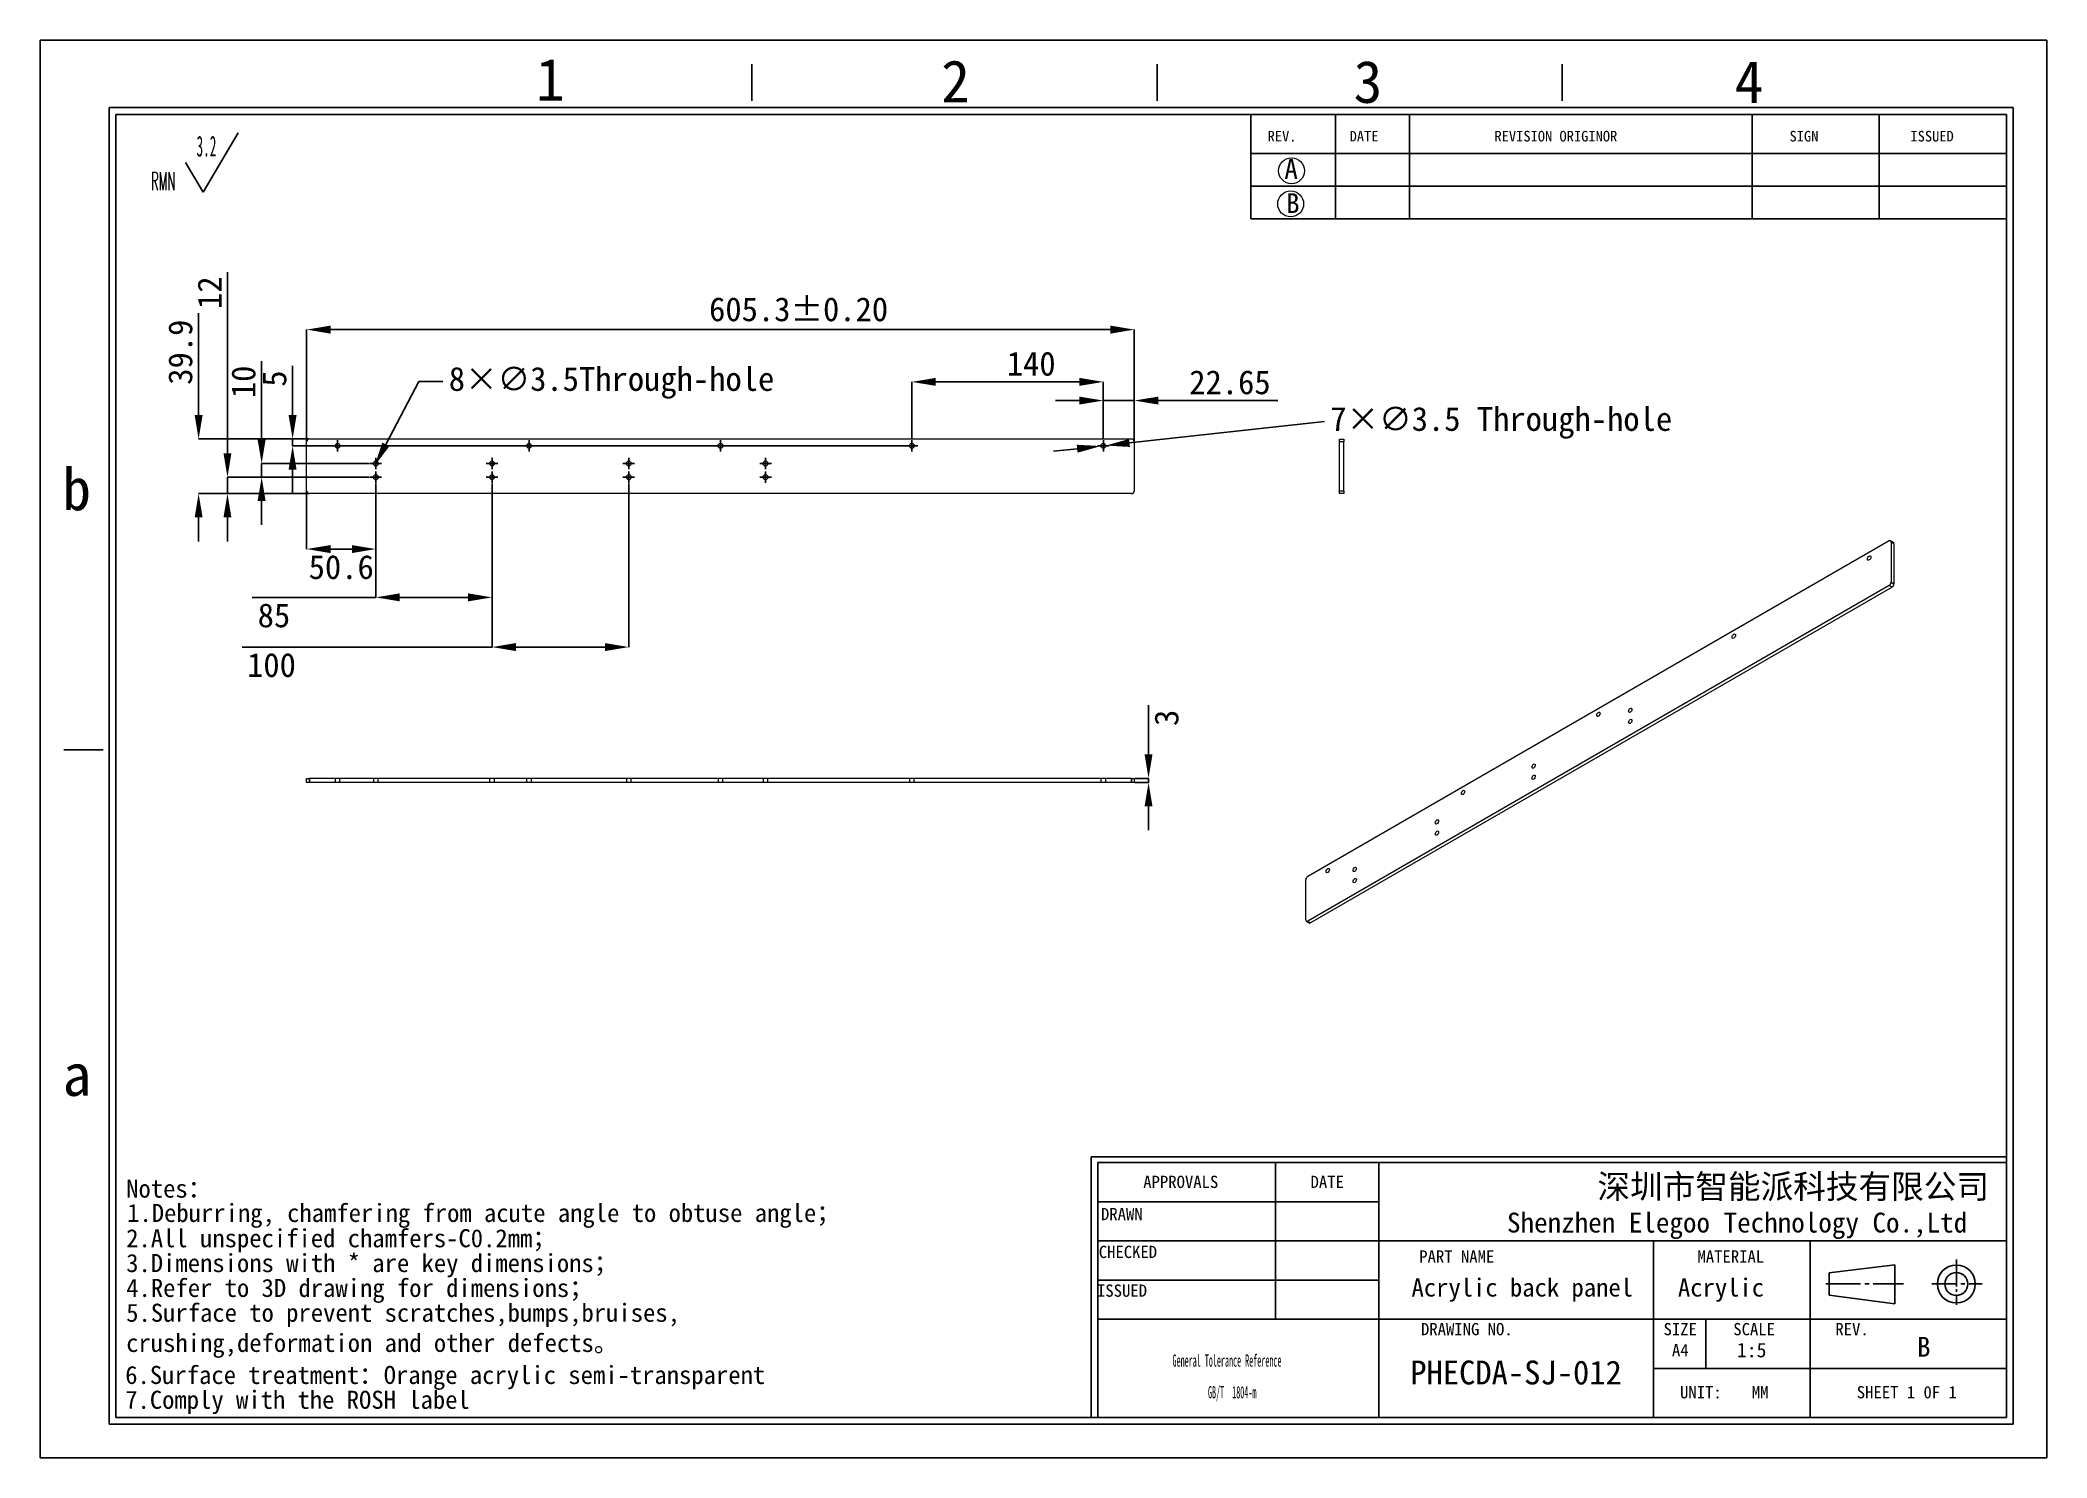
# Model space of a CAD drawing. Header units: millimetres. Extents: x 2 to 295, y 1 to 209.
import ezdxf

# ---------------------------------------------------------------- set-up
doc = ezdxf.new("R2010")
doc.units = ezdxf.units.MM
doc.header["$PDSIZE"] = -1
doc.linetypes.add('HIDDEN', pattern=[1.905, 1.27, -0.635])
doc.layers.add('SLD-0', color=179, linetype='Continuous')
doc.layers.add('蓝色线', color=5, linetype='Continuous', lineweight=15)
doc.styles.add('C', font='simfang.ttf')
doc.styles.add('SLDTEXTSTYLE1', font='TXT', dxfattribs={"width": 0.469, "bigfont": 'bigfont'})
doc.styles.add('SLDTEXTSTYLE2', font='TXT', dxfattribs={"width": 0.469})
doc.styles.add('SLDTEXTSTYLE8', font='TXT', dxfattribs={"width": 0.484})
doc.dimstyles.new('SLDDIMSTYLE0', dxfattribs={"dimtxt": 3.5, "dimasz": 3.5, "dimexe": 0, "dimexo": 0.0625, "dimgap": 0.875, "dimtad": 2, "dimlfac": 5, "dimrnd": 1e-09, "dimzin": 12, "dimdsep": 46, "dimtxsty": 'SLDTEXTSTYLE2', "dimsah": 1, "dimcen": 0.09, "dimadec": 0, "dimazin": 3, "dimtfac": 1, "dimtofl": 0, "dimtmove": 0, "dimatfit": 3, "dimfxl": 1, "dimfrac": 2, "dimtolj": 1, "dimtzin": 12, "dimarcsym": 0})
doc.dimstyles.new('SLDDIMSTYLE1', dxfattribs={"dimtxt": 3.5, "dimasz": 3.5, "dimexe": 0, "dimexo": 0.0625, "dimgap": 0.875, "dimtad": 2, "dimlfac": 5, "dimrnd": 1e-09, "dimzin": 12, "dimdsep": 46, "dimtxsty": 'SLDTEXTSTYLE2', "dimsah": 1, "dimcen": 0.09, "dimadec": 0, "dimazin": 3, "dimtfac": 1, "dimtmove": 0, "dimatfit": 0, "dimfxl": 1, "dimfrac": 2, "dimtolj": 1, "dimtzin": 12, "dimarcsym": 0})
doc.dimstyles.new('SLDDIMSTYLE2', dxfattribs={"dimtxt": 3.5, "dimasz": 3.5, "dimexe": 0, "dimexo": 0.0625, "dimgap": 0.875, "dimtad": 0, "dimtih": 1, "dimtoh": 1, "dimlfac": 5, "dimrnd": 1e-09, "dimzin": 12, "dimdsep": 46, "dimtxsty": 'SLDTEXTSTYLE2', "dimsah": 1, "dimcen": 0, "dimadec": 0, "dimazin": 3, "dimtfac": 1, "dimtmove": 0, "dimatfit": 3, "dimfxl": 1, "dimfrac": 2, "dimtolj": 1, "dimtzin": 12, "dimarcsym": 0})
doc.dimstyles.new('SLDDIMSTYLE3', dxfattribs={"dimtxt": 3.5, "dimasz": 3.5, "dimexe": 0, "dimexo": 0.0625, "dimgap": 0.875, "dimtad": 0, "dimtih": 1, "dimtoh": 1, "dimlfac": 5, "dimrnd": 1e-09, "dimzin": 12, "dimdsep": 46, "dimtxsty": 'SLDTEXTSTYLE2', "dimsah": 1, "dimcen": 0, "dimadec": 0, "dimazin": 3, "dimtfac": 1, "dimtmove": 0, "dimatfit": 3, "dimfxl": 1, "dimfrac": 2, "dimtolj": 1, "dimtzin": 12, "dimarcsym": 0})
doc.dimstyles.new('SLDDIMSTYLE4', dxfattribs={"dimtxt": 3.5, "dimasz": 3.5, "dimexe": 0, "dimexo": 0.0625, "dimgap": 0.875, "dimtad": 2, "dimlfac": 5, "dimrnd": 1e-09, "dimzin": 12, "dimdsep": 46, "dimtxsty": 'SLDTEXTSTYLE2', "dimsah": 1, "dimcen": 0.09, "dimadec": 0, "dimazin": 3, "dimtol": 1, "dimtp": 0.2, "dimtm": 0.2, "dimtfac": 1, "dimtofl": 0, "dimtmove": 0, "dimatfit": 3, "dimfxl": 1, "dimfrac": 2, "dimtolj": 1, "dimtzin": 0, "dimarcsym": 0})

# ---------------------------------------------------------------- blocks, each defined once
blk = doc.blocks.new('SW_NOTE_0')
at = {"layer": 'SLD-0', "color": 0, "attachment_point": 1, "style": 'C'}
for s, insert, char_height in [('Notes：', (1.49, 15.13), 2.646), ('1.Deburring, chamfering from acute angle to obtuse angle；', (1.63, 11.57), 2.6458), ('2.All unspecified chamfers-C0.2mm；', (1.49, 7.87), 2.6458), ('3.{\\fSimSun|b0|i0|c134|p2;Dimensions with * are key dimensions}；', (1.49, 4.24), 2.6458), ('4.Refer to 3D drawing for dimensions；', (1.49, 0.6), 2.6458), ('5.Surface to prevent scratches,bumps,bruises,\\Pcrushing,deformation and other defects。', (1.49, -3.03), 2.6458), ('6.Surface treatment：Orange acrylic semi-transparent', (1.35, -12.13), 2.6458), ('7.Comply with the ROSH label', (1.35, -15.76), 2.6458)]:
    blk.add_mtext(s, dxfattribs=dict(at, insert=insert, char_height=char_height))
blk = doc.blocks.new('SW_NOTE_1')
at = {"layer": 'SLD-0', "color": 0}
for q in [(12.74, 9.16), (5.08, 4.83)]:
    blk.add_line((7.63, 0.49), q, dxfattribs=at)
at = {"layer": 'SLD-0', "color": 0, "attachment_point": 1}
for s, insert, char_height, style in [('3.2', (6.67, 8.73), 3.032, 'SLDTEXTSTYLE2'), ('{\\Ftxt,bigfont|c134;RMN}', (0, 3.41), 2.6458, 'SLDTEXTSTYLE1')]:
    blk.add_mtext(s, dxfattribs=dict(at, insert=insert, char_height=char_height, style=style))
blk = doc.blocks.new('SW_NOTE_3')
at = {"layer": 'SLD-0', "color": 0, "char_height": 1.7927, "attachment_point": 2, "style": 'SLDTEXTSTYLE8'}
for s, insert in [('General Tolerance Reference', (12.75, 2.31)), ('GB/T  1804-m', (13.51, -2.32))]:
    blk.add_mtext(s, dxfattribs=dict(at, insert=insert))
blk = doc.blocks.new('_D')
at = {"layer": 'Defpoints', "color": 0}
for p in [(40.97, 150.33), (24.77, 142.35), (40.97, 142.35)]:
    blk.add_point(p, dxfattribs=at)
at = {"layer": '蓝色线', "color": 0, "lineweight": -2}
for p, q in [((24.77, 153.83), (24.77, 168.74)), ((40.91, 150.33), (24.77, 150.33)), ((40.91, 142.35), (24.77, 142.35)), ((24.77, 138.85), (24.77, 135.35))]:
    blk.add_line(p, q, dxfattribs=at)
at = {"layer": '蓝色线', "color": 0}
for points in [[(24.19, 153.83), (25.35, 153.83), (24.77, 150.33)], [(24.19, 138.85), (25.35, 138.85), (24.77, 142.35)]]:
    blk.add_solid(points, dxfattribs=at)
at = {"layer": '蓝色线', "color": 0, "insert": (20.34, 163.03), "char_height": 3.5, "attachment_point": 2, "rotation": 90, "style": 'C'}
blk.add_mtext('\\A1;39.9', dxfattribs=at)
blk = doc.blocks.new('_D_1')
at = {"layer": 'Defpoints', "color": 0}
for p in [(38.52, 150.33), (40.97, 150.33), (128.25, 149.33)]:
    blk.add_point(p, dxfattribs=at)
at = {"layer": '蓝色线', "color": 0, "lineweight": -2}
for p, q in [((38.52, 153.83), (38.52, 161.02)), ((40.91, 150.33), (38.52, 150.33)), ((38.52, 149.33), (38.52, 150.33)), ((128.19, 149.33), (38.52, 149.33)), ((38.52, 145.83), (38.52, 142.33))]:
    blk.add_line(p, q, dxfattribs=at)
at = {"layer": '蓝色线', "color": 0}
for points in [[(37.93, 153.83), (39.1, 153.83), (38.52, 150.33)], [(37.93, 145.83), (39.1, 145.83), (38.52, 149.33)]]:
    blk.add_solid(points, dxfattribs=at)
at = {"layer": '蓝色线', "color": 0, "insert": (34.1, 159.17), "char_height": 3.5, "attachment_point": 2, "rotation": 90, "style": 'C'}
blk.add_mtext('\\A1;5', dxfattribs=at)
blk = doc.blocks.new('_D_2')
at = {"layer": 'Defpoints', "color": 0}
for p in [(157.1, 158.68), (129.1, 150.18), (157.1, 150.18)]:
    blk.add_point(p, dxfattribs=at)
at = {"layer": '蓝色线', "color": 0, "lineweight": -2}
for p, q in [((129.1, 150.24), (129.1, 158.68)), ((132.6, 158.68), (153.6, 158.68)), ((157.1, 150.24), (157.1, 158.68))]:
    blk.add_line(p, q, dxfattribs=at)
at = {"layer": '蓝色线', "color": 0}
for points in [[(132.6, 159.27), (132.6, 158.1), (129.1, 158.68)], [(153.6, 159.27), (153.6, 158.1), (157.1, 158.68)]]:
    blk.add_solid(points, dxfattribs=at)
at = {"layer": '蓝色线', "color": 0, "insert": (146.55, 163.1), "char_height": 3.5, "attachment_point": 2, "style": 'C'}
blk.add_mtext('\\A1;140', dxfattribs=at)
blk = doc.blocks.new('_D_3')
at = {"layer": 'Defpoints', "color": 0}
for p in [(33.99, 144.75), (49.84, 146.75), (49.84, 144.75)]:
    blk.add_point(p, dxfattribs=at)
at = {"layer": '蓝色线', "color": 0, "lineweight": -2}
for p, q in [((33.99, 150.25), (33.99, 161.69)), ((49.78, 146.75), (33.99, 146.75)), ((33.99, 144.75), (33.99, 146.75)), ((49.78, 144.75), (33.99, 144.75)), ((33.99, 141.25), (33.99, 137.75))]:
    blk.add_line(p, q, dxfattribs=at)
at = {"layer": '蓝色线', "color": 0}
for points in [[(33.4, 150.25), (34.57, 150.25), (33.99, 146.75)], [(33.4, 141.25), (34.57, 141.25), (33.99, 144.75)]]:
    blk.add_solid(points, dxfattribs=at)
at = {"layer": '蓝色线', "color": 0, "insert": (29.57, 158.68), "char_height": 3.5, "attachment_point": 2, "rotation": 90, "style": 'C'}
blk.add_mtext('\\A1;10', dxfattribs=at)
blk = doc.blocks.new('_D_4')
at = {"layer": 'Defpoints', "color": 0}
for p in [(49.84, 144.75), (28.99, 142.35), (40.97, 142.35)]:
    blk.add_point(p, dxfattribs=at)
at = {"layer": '蓝色线', "color": 0, "lineweight": -2}
for p, q in [((28.99, 148.25), (28.99, 174.71)), ((49.78, 144.75), (28.99, 144.75)), ((28.99, 142.35), (28.99, 144.75)), ((40.91, 142.35), (28.99, 142.35)), ((28.99, 138.85), (28.99, 135.35))]:
    blk.add_line(p, q, dxfattribs=at)
at = {"layer": '蓝色线', "color": 0}
for points in [[(28.41, 148.25), (29.57, 148.25), (28.99, 144.75)], [(28.41, 138.85), (29.57, 138.85), (28.99, 142.35)]]:
    blk.add_solid(points, dxfattribs=at)
at = {"layer": '蓝色线', "color": 0, "insert": (24.62, 171.73), "char_height": 3.5, "attachment_point": 2, "rotation": 90, "style": 'C'}
blk.add_mtext('\\A1;12', dxfattribs=at)
blk = doc.blocks.new('_D_5')
at = {"layer": 'Defpoints', "color": 0}
for p in [(50.69, 143.9), (67.69, 143.9), (67.69, 127.16)]:
    blk.add_point(p, dxfattribs=at)
at = {"layer": '蓝色线', "color": 0, "lineweight": -2}
for p, q in [((50.69, 143.83), (50.69, 127.16)), ((67.69, 143.83), (67.69, 127.16)), ((50.69, 127.16), (32.62, 127.16)), ((64.19, 127.16), (54.19, 127.16))]:
    blk.add_line(p, q, dxfattribs=at)
at = {"layer": '蓝色线', "color": 0}
for points in [[(54.19, 127.75), (54.19, 126.58), (50.69, 127.16)], [(64.19, 127.75), (64.19, 126.58), (67.69, 127.16)]]:
    blk.add_solid(points, dxfattribs=at)
at = {"layer": '蓝色线', "color": 0, "insert": (35.79, 126.29), "char_height": 3.5, "attachment_point": 2, "style": 'C'}
blk.add_mtext('\\A1;85', dxfattribs=at)
blk = doc.blocks.new('_D_6')
at = {"layer": 'Defpoints', "color": 0}
for p in [(67.69, 143.9), (87.69, 143.9), (87.69, 119.89)]:
    blk.add_point(p, dxfattribs=at)
at = {"layer": '蓝色线', "color": 0, "lineweight": -2}
for p, q in [((67.69, 143.83), (67.69, 119.89)), ((87.69, 143.83), (87.69, 119.89)), ((67.69, 119.89), (31.14, 119.89)), ((84.19, 119.89), (71.19, 119.89))]:
    blk.add_line(p, q, dxfattribs=at)
at = {"layer": '蓝色线', "color": 0}
for points in [[(71.19, 120.48), (71.19, 119.31), (67.69, 119.89)], [(84.19, 120.48), (84.19, 119.31), (87.69, 119.89)]]:
    blk.add_solid(points, dxfattribs=at)
at = {"layer": '蓝色线', "color": 0, "insert": (35.43, 119.02), "char_height": 3.5, "attachment_point": 2, "style": 'C'}
blk.add_mtext('\\A1;100', dxfattribs=at)
blk = doc.blocks.new('_D_7')
at = {"layer": 'Defpoints', "color": 0}
for p in [(50.85, 147.06), (50.53, 146.44)]:
    blk.add_point(p, dxfattribs=at)
at = {"layer": '蓝色线', "color": 0, "lineweight": -2}
for p, q in [((56.99, 158.72), (52.16, 149.53)), ((60.49, 158.72), (56.99, 158.72))]:
    blk.add_line(p, q, dxfattribs=at)
at = {"layer": '蓝色线', "color": 0}
blk.add_solid([(51.64, 149.81), (52.67, 149.26), (50.53, 146.44)], dxfattribs=at)
at = {"layer": '蓝色线', "color": 0, "insert": (61.36, 160.87), "char_height": 3.5, "attachment_point": 1, "style": 'C'}
blk.add_mtext('\\A1;8×∅3.5Through-hole', dxfattribs=at)
blk = doc.blocks.new('_D_8')
at = {"layer": 'Defpoints', "color": 0}
for p in [(156.75, 149.29), (157.45, 149.37)]:
    blk.add_point(p, dxfattribs=at)
at = {"layer": '蓝色线', "color": 0, "lineweight": -2}
for p, q in [((189.43, 152.87), (160.93, 149.75)), ((153.27, 148.91), (149.79, 148.53)), ((156.75, 149.29), (157.45, 149.37))]:
    blk.add_line(p, q, dxfattribs=at)
at = {"layer": '蓝色线', "color": 0}
for points in [[(160.86, 150.33), (160.99, 149.17), (157.45, 149.37)], [(153.21, 149.49), (153.34, 148.33), (156.75, 149.29)]]:
    blk.add_solid(points, dxfattribs=at)
at = {"layer": '蓝色线', "color": 0, "insert": (190.3, 155.02), "char_height": 3.5, "attachment_point": 1, "style": 'C'}
blk.add_mtext('\\A1;7×∅3.5 Through-hole', dxfattribs=at)
blk = doc.blocks.new('_D_9')
at = {"layer": 'Defpoints', "color": 0}
for p in [(161.63, 166.33), (40.57, 149.93), (161.63, 149.93)]:
    blk.add_point(p, dxfattribs=at)
at = {"layer": '蓝色线', "color": 0, "lineweight": -2}
for p, q in [((40.57, 149.99), (40.57, 166.33)), ((44.07, 166.33), (158.13, 166.33)), ((161.63, 149.99), (161.63, 166.33))]:
    blk.add_line(p, q, dxfattribs=at)
at = {"layer": '蓝色线', "color": 0}
for points in [[(44.07, 166.91), (44.07, 165.74), (40.57, 166.33)], [(158.13, 166.91), (158.13, 165.74), (161.63, 166.33)]]:
    blk.add_solid(points, dxfattribs=at)
at = {"layer": '蓝色线', "color": 0, "insert": (112.53, 171.06), "char_height": 3.5, "attachment_point": 2, "style": 'C'}
blk.add_mtext('\\A1;605.3±0.20', dxfattribs=at)
blk = doc.blocks.new('_D_10')
at = {"layer": 'Defpoints', "color": 0}
for p in [(161.63, 155.95), (157.1, 150.18), (161.63, 149.93)]:
    blk.add_point(p, dxfattribs=at)
at = {"layer": '蓝色线', "color": 0, "lineweight": -2}
for p, q in [((153.6, 155.95), (150.1, 155.95)), ((157.1, 150.24), (157.1, 155.95)), ((157.1, 155.95), (161.63, 155.95)), ((161.63, 149.99), (161.63, 155.95)), ((165.13, 155.95), (182.6, 155.95))]:
    blk.add_line(p, q, dxfattribs=at)
at = {"layer": '蓝色线', "color": 0}
for points in [[(153.6, 156.53), (153.6, 155.37), (157.1, 155.95)], [(165.13, 156.53), (165.13, 155.37), (161.63, 155.95)]]:
    blk.add_solid(points, dxfattribs=at)
at = {"layer": '蓝色线', "color": 0, "insert": (175.62, 160.38), "char_height": 3.5, "attachment_point": 2, "style": 'C'}
blk.add_mtext('\\A1;22.65', dxfattribs=at)
blk = doc.blocks.new('_D_11')
at = {"layer": 'Defpoints', "color": 0}
for p in [(50.69, 143.9), (40.57, 142.75), (50.69, 134.23)]:
    blk.add_point(p, dxfattribs=at)
at = {"layer": '蓝色线', "color": 0, "lineweight": -2}
for p, q in [((50.69, 143.83), (50.69, 134.23)), ((40.57, 142.68), (40.57, 134.23)), ((44.07, 134.23), (47.19, 134.23))]:
    blk.add_line(p, q, dxfattribs=at)
at = {"layer": '蓝色线', "color": 0}
for points in [[(44.07, 134.81), (44.07, 133.64), (40.57, 134.23)], [(47.19, 134.81), (47.19, 133.64), (50.69, 134.23)]]:
    blk.add_solid(points, dxfattribs=at)
at = {"layer": '蓝色线', "color": 0, "insert": (45.63, 133.35), "char_height": 3.5, "attachment_point": 2, "style": 'C'}
blk.add_mtext('\\A1;50.6', dxfattribs=at)
blk = doc.blocks.new('SW_CENTERMARKSYMBOL_0')
at = {"layer": 'SLD-0', "color": 0}
for p, q in [((-0.5, 0), (-0.85, 0)), ((0, 0), (-0.5, 0)), ((0, 0.5), (0, 0.85)), ((0, 0), (0, 0.5)), ((0, 0), (0, -0.5)), ((0, 0), (0.5, 0)), ((0.5, 0), (0.85, 0)), ((0, -0.5), (0, -0.85))]:
    blk.add_line(p, q, dxfattribs=at)
blk = doc.blocks.new('SW_CENTERMARKSYMBOL_1')
at = {"layer": 'SLD-0', "color": 0}
for p, q in [((-0.5, 0), (-0.85, 0)), ((0, 0), (-0.5, 0)), ((0, 0.5), (0, 0.85)), ((0, 0), (0, 0.5)), ((0, 0), (0, -0.5)), ((0, 0), (0.5, 0)), ((0.5, 0), (0.85, 0)), ((0, -0.5), (0, -0.85))]:
    blk.add_line(p, q, dxfattribs=at)
blk = doc.blocks.new('SW_CENTERMARKSYMBOL_2')
at = {"layer": 'SLD-0', "color": 0}
for p, q in [((-0.5, 0), (-0.85, 0)), ((0, 0), (-0.5, 0)), ((0, 0.5), (0, 0.85)), ((0, 0), (0, 0.5)), ((0, 0), (0, -0.5)), ((0, 0), (0.5, 0)), ((0.5, 0), (0.85, 0)), ((0, -0.5), (0, -0.85))]:
    blk.add_line(p, q, dxfattribs=at)
blk = doc.blocks.new('SW_CENTERMARKSYMBOL_3')
at = {"layer": 'SLD-0', "color": 0}
for p, q in [((-0.5, 0), (-0.85, 0)), ((0, 0), (-0.5, 0)), ((0, 0.5), (0, 0.85)), ((0, 0), (0, 0.5)), ((0, 0), (0, -0.5)), ((0, 0), (0.5, 0)), ((0.5, 0), (0.85, 0)), ((0, -0.5), (0, -0.85))]:
    blk.add_line(p, q, dxfattribs=at)
blk = doc.blocks.new('SW_CENTERMARKSYMBOL_4')
at = {"layer": 'SLD-0', "color": 0}
for p, q in [((-0.5, 0), (-0.85, 0)), ((0, 0), (-0.5, 0)), ((0, 0.5), (0, 0.85)), ((0, 0), (0, 0.5)), ((0, 0), (0, -0.5)), ((0, 0), (0.5, 0)), ((0.5, 0), (0.85, 0)), ((0, -0.5), (0, -0.85))]:
    blk.add_line(p, q, dxfattribs=at)
blk = doc.blocks.new('SW_CENTERMARKSYMBOL_5')
at = {"layer": 'SLD-0', "color": 0}
for p, q in [((-0.5, 0), (-0.85, 0)), ((0, 0), (-0.5, 0)), ((0, 0.5), (0, 0.85)), ((0, 0), (0, 0.5)), ((0, 0), (0, -0.5)), ((0, 0), (0.5, 0)), ((0.5, 0), (0.85, 0)), ((0, -0.5), (0, -0.85))]:
    blk.add_line(p, q, dxfattribs=at)
blk = doc.blocks.new('SW_CENTERMARKSYMBOL_6')
at = {"layer": 'SLD-0', "color": 0}
for p, q in [((-0.5, 0), (-0.85, 0)), ((0, 0), (-0.5, 0)), ((0, 0.5), (0, 0.85)), ((0, 0), (0, 0.5)), ((0, 0), (0, -0.5)), ((0, 0), (0.5, 0)), ((0.5, 0), (0.85, 0)), ((0, -0.5), (0, -0.85))]:
    blk.add_line(p, q, dxfattribs=at)
blk = doc.blocks.new('SW_CENTERMARKSYMBOL_7')
at = {"layer": 'SLD-0', "color": 0}
for p, q in [((-0.5, 0), (-0.85, 0)), ((0, 0), (-0.5, 0)), ((0, 0.5), (0, 0.85)), ((0, 0), (0, 0.5)), ((0, 0), (0, -0.5)), ((0, 0), (0.5, 0)), ((0.5, 0), (0.85, 0)), ((0, -0.5), (0, -0.85))]:
    blk.add_line(p, q, dxfattribs=at)
blk = doc.blocks.new('SW_CENTERMARKSYMBOL_8')
at = {"layer": 'SLD-0', "color": 0}
for p, q in [((-0.5, 0), (-0.85, 0)), ((0, 0), (-0.5, 0)), ((0, 0.5), (0, 0.85)), ((0, 0), (0, 0.5)), ((0, 0), (0, -0.5)), ((0, 0), (0.5, 0)), ((0.5, 0), (0.85, 0)), ((0, -0.5), (0, -0.85))]:
    blk.add_line(p, q, dxfattribs=at)
blk = doc.blocks.new('SW_CENTERMARKSYMBOL_9')
at = {"layer": 'SLD-0', "color": 0}
for p, q in [((-0.5, 0), (-0.85, 0)), ((0, 0), (-0.5, 0)), ((0, 0.5), (0, 0.85)), ((0, 0), (0, 0.5)), ((0, 0), (0, -0.5)), ((0, 0), (0.5, 0)), ((0.5, 0), (0.85, 0)), ((0, -0.5), (0, -0.85))]:
    blk.add_line(p, q, dxfattribs=at)
blk = doc.blocks.new('SW_CENTERMARKSYMBOL_10')
at = {"layer": 'SLD-0', "color": 0}
for p, q in [((-0.5, 0), (-0.85, 0)), ((0, 0), (-0.5, 0)), ((0, 0.5), (0, 0.85)), ((0, 0), (0, 0.5)), ((0, 0), (0, -0.5)), ((0, 0), (0.5, 0)), ((0.5, 0), (0.85, 0)), ((0, -0.5), (0, -0.85))]:
    blk.add_line(p, q, dxfattribs=at)
blk = doc.blocks.new('SW_CENTERMARKSYMBOL_11')
at = {"layer": 'SLD-0', "color": 0}
for p, q in [((-0.5, 0), (-0.85, 0)), ((0, 0), (-0.5, 0)), ((0, 0.5), (0, 0.85)), ((0, 0), (0, 0.5)), ((0, 0), (0, -0.5)), ((0, 0), (0.5, 0)), ((0.5, 0), (0.85, 0)), ((0, -0.5), (0, -0.85))]:
    blk.add_line(p, q, dxfattribs=at)
blk = doc.blocks.new('SW_CENTERMARKSYMBOL_12')
at = {"layer": 'SLD-0', "color": 0}
for p, q in [((-0.5, 0), (-0.85, 0)), ((0, 0), (-0.5, 0)), ((0, 0.5), (0, 0.85)), ((0, 0), (0, 0.5)), ((0, 0), (0, -0.5)), ((0, 0), (0.5, 0)), ((0.5, 0), (0.85, 0)), ((0, -0.5), (0, -0.85))]:
    blk.add_line(p, q, dxfattribs=at)
blk = doc.blocks.new('_D_12')
at = {"layer": 'Defpoints', "color": 0}
for p in [(161.63, 100.69), (161.63, 100.09), (163.71, 100.69)]:
    blk.add_point(p, dxfattribs=at)
at = {"layer": '蓝色线', "color": 0, "lineweight": -2}
for p, q in [((163.71, 104.19), (163.71, 111.38)), ((161.69, 100.69), (163.71, 100.69)), ((161.69, 100.09), (163.71, 100.09)), ((163.71, 100.09), (163.71, 100.69)), ((163.71, 96.59), (163.71, 93.09))]:
    blk.add_line(p, q, dxfattribs=at)
at = {"layer": '蓝色线', "color": 0}
for points in [[(163.13, 104.19), (164.29, 104.19), (163.71, 100.69)], [(163.13, 96.59), (164.29, 96.59), (163.71, 100.09)]]:
    blk.add_solid(points, dxfattribs=at)
at = {"layer": '蓝色线', "color": 0, "insert": (164.58, 109.54), "char_height": 3.5, "attachment_point": 2, "rotation": 90, "style": 'C'}
blk.add_mtext('\\A1;3', dxfattribs=at)

msp = doc.modelspace()

# ---------------------------------------------------------------- linework, layer by layer
at = {"color": 7, "linetype": 'Continuous', "lineweight": 15}
for p, q in [((40.5705, 142.7473), (40.5705, 149.9273)), ((161.2305, 150.3273), (40.9705, 150.3273)), ((161.6305, 149.9273), (161.6305, 142.7473)), ((191.6676, 150.3273), (192.2676, 150.3273)), ((191.6676, 149.9273), (191.6676, 150.3273)), ((192.2676, 149.9273), (191.6676, 149.9273)), ((191.6676, 142.7473), (191.6676, 149.9273)), ((192.2676, 150.3273), (192.2676, 149.9273)), ((192.2676, 142.7473), (192.2676, 149.9273)), ((161.2305, 142.3473), (40.9705, 142.3473)), ((191.6676, 142.7473), (192.2676, 142.7473)), ((191.6676, 142.3473), (191.6676, 142.7473)), ((192.2676, 142.3473), (191.6676, 142.3473)), ((192.2676, 142.7473), (192.2676, 142.3473)), ((272.0325, 135.4197), (186.9958, 86.3291)), ((272.6568, 135.1946), (272.2325, 135.4395)), ((272.3154, 135.2564), (272.3154, 129.3936)), ((272.7396, 135.0115), (272.3154, 135.2564)), ((272.7396, 135.0115), (272.7396, 129.1487)), ((272.3154, 129.3936), (272.7396, 129.1487)), ((272.0325, 128.9037), (186.9958, 79.8131)), ((272.4568, 128.6588), (187.4201, 79.5682)), ((272.4568, 128.6588), (272.0325, 128.9037)), ((40.5705, 100.0916), (40.5705, 100.6916)), ((40.5705, 100.6916), (40.9705, 100.6916)), ((40.9705, 100.0916), (40.5705, 100.0916)), ((40.9705, 100.6916), (40.9705, 100.0916)), ((161.2305, 100.6916), (40.9705, 100.6916)), ((161.2305, 100.0916), (40.9705, 100.0916)), ((161.2305, 100.0916), (161.2305, 100.6916)), ((161.2305, 100.6916), (161.6305, 100.6916)), ((161.6305, 100.0916), (161.2305, 100.0916)), ((161.6305, 100.6916), (161.6305, 100.0916)), ((186.713, 79.9765), (186.713, 85.8392)), ((186.7959, 79.7933), (187.2201, 79.5484)), ((186.9958, 79.8131), (187.4201, 79.5682))]:
    msp.add_line(p, q, dxfattribs=at)
at = {"color": 7, "linetype": 'HIDDEN', "lineweight": 0}
for p, q in [((40.9705, 100.0916), (40.9705, 100.6916)), ((44.7505, 100.6916), (44.7505, 100.0916)), ((45.4505, 100.0916), (45.4505, 100.6916)), ((50.3405, 100.6916), (50.3405, 100.0916)), ((51.0405, 100.0916), (51.0405, 100.6916)), ((67.3405, 100.6916), (67.3405, 100.0916)), ((68.0405, 100.0916), (68.0405, 100.6916)), ((72.7505, 100.6916), (72.7505, 100.0916)), ((73.4505, 100.0916), (73.4505, 100.6916)), ((87.3405, 100.6916), (87.3405, 100.0916)), ((88.0405, 100.0916), (88.0405, 100.6916)), ((100.7505, 100.6916), (100.7505, 100.0916)), ((101.4505, 100.0916), (101.4505, 100.6916)), ((107.3405, 100.6916), (107.3405, 100.0916)), ((108.0405, 100.0916), (108.0405, 100.6916)), ((128.7505, 100.6916), (128.7505, 100.0916)), ((129.4505, 100.0916), (129.4505, 100.6916)), ((156.7505, 100.6916), (156.7505, 100.0916)), ((157.4505, 100.0916), (157.4505, 100.6916)), ((161.2305, 100.6916), (161.2305, 100.0916))]:
    msp.add_line(p, q, dxfattribs=at)
at = {"color": 7, "linetype": 'Continuous', "lineweight": 15, "flags": 128}
for points in [[(268.8647, 132.7744), (268.8835, 132.8947), (268.9372, 133.0184), (269.0175, 133.1267), (269.1122, 133.2031), (269.2069, 133.236), (269.2872, 133.2204), (269.3408, 133.1587), (269.3596, 133.0602), (269.3408, 132.9399), (269.2872, 132.8163), (269.2069, 132.7079), (269.1122, 132.6315), (269.0175, 132.5986), (268.9372, 132.6142), (268.8835, 132.6759), (268.8647, 132.7744)], [(249.0657, 121.3447), (249.0845, 121.465), (249.1382, 121.5887), (249.2185, 121.697), (249.3132, 121.7734), (249.4079, 121.8063), (249.4882, 121.7907), (249.5418, 121.729), (249.5607, 121.6305), (249.5418, 121.5102), (249.4882, 121.3865), (249.4079, 121.2782), (249.3132, 121.2018), (249.2185, 121.1689), (249.1382, 121.1845), (249.0845, 121.2462), (249.0657, 121.3447)], [(229.2667, 109.915), (229.2855, 110.0353), (229.3392, 110.1589), (229.4195, 110.2672), (229.5142, 110.3437), (229.6089, 110.3766), (229.6892, 110.361), (229.7428, 110.2992), (229.7617, 110.2008), (229.7428, 110.0805), (229.6892, 109.9568), (229.6089, 109.8485), (229.5142, 109.7721), (229.4195, 109.7392), (229.3392, 109.7548), (229.2855, 109.8165), (229.2667, 109.915)], [(233.9265, 110.4984), (233.9454, 110.6186), (233.999, 110.7423), (234.0793, 110.8506), (234.174, 110.9271), (234.2687, 110.96), (234.349, 110.9444), (234.4027, 110.8826), (234.4215, 110.7841), (234.4027, 110.6639), (234.349, 110.5402), (234.2687, 110.4319), (234.174, 110.3555), (234.0793, 110.3226), (233.999, 110.3382), (233.9454, 110.3999), (233.9265, 110.4984)], [(233.9265, 108.8653), (233.9454, 108.9856), (233.999, 109.1092), (234.0793, 109.2176), (234.174, 109.294), (234.2687, 109.3269), (234.349, 109.3113), (234.4027, 109.2496), (234.4215, 109.1511), (234.4027, 109.0308), (234.349, 108.9071), (234.2687, 108.7988), (234.174, 108.7224), (234.0793, 108.6895), (233.999, 108.7051), (233.9454, 108.7668), (233.9265, 108.8653)], [(219.7844, 102.3343), (219.8032, 102.4546), (219.8569, 102.5782), (219.9372, 102.6866), (220.0319, 102.763), (220.1266, 102.7959), (220.2069, 102.7803), (220.2605, 102.7186), (220.2794, 102.6201), (220.2605, 102.4998), (220.2069, 102.3761), (220.1266, 102.2678), (220.0319, 102.1914), (219.9372, 102.1585), (219.8569, 102.1741), (219.8032, 102.2358), (219.7844, 102.3343)], [(219.7844, 100.7012), (219.8032, 100.8215), (219.8569, 100.9452), (219.9372, 101.0535), (220.0319, 101.1299), (220.1266, 101.1628), (220.2069, 101.1472), (220.2605, 101.0855), (220.2794, 100.987), (220.2605, 100.8667), (220.2069, 100.7431), (220.1266, 100.6347), (220.0319, 100.5583), (219.9372, 100.5254), (219.8569, 100.541), (219.8032, 100.6027), (219.7844, 100.7012)], [(209.4677, 98.4853), (209.4865, 98.6055), (209.5402, 98.7292), (209.6205, 98.8375), (209.7152, 98.914), (209.8099, 98.9469), (209.8902, 98.9313), (209.9438, 98.8695), (209.9627, 98.771), (209.9438, 98.6508), (209.8902, 98.5271), (209.8099, 98.4188), (209.7152, 98.3424), (209.6205, 98.3095), (209.5402, 98.3251), (209.4865, 98.3868), (209.4677, 98.4853)], [(205.6423, 94.1702), (205.6611, 94.2905), (205.7147, 94.4142), (205.795, 94.5225), (205.8897, 94.5989), (205.9845, 94.6318), (206.0647, 94.6162), (206.1184, 94.5545), (206.1372, 94.456), (206.1184, 94.3357), (206.0647, 94.2121), (205.9845, 94.1037), (205.8897, 94.0273), (205.795, 93.9944), (205.7147, 94.01), (205.6611, 94.0717), (205.6423, 94.1702)], [(205.6423, 92.5372), (205.6611, 92.6574), (205.7147, 92.7811), (205.795, 92.8894), (205.8897, 92.9658), (205.9845, 92.9987), (206.0647, 92.9831), (206.1184, 92.9214), (206.1372, 92.8229), (206.1184, 92.7027), (206.0647, 92.579), (205.9845, 92.4707), (205.8897, 92.3942), (205.795, 92.3613), (205.7147, 92.3769), (205.6611, 92.4387), (205.6423, 92.5372)], [(189.6687, 87.0556), (189.6876, 87.1758), (189.7412, 87.2995), (189.8215, 87.4078), (189.9162, 87.4842), (190.0109, 87.5172), (190.0912, 87.5016), (190.1448, 87.4398), (190.1637, 87.3413), (190.1448, 87.2211), (190.0912, 87.0974), (190.0109, 86.9891), (189.9162, 86.9127), (189.8215, 86.8797), (189.7412, 86.8953), (189.6876, 86.9571), (189.6687, 87.0556)], [(193.6214, 87.2308), (193.6403, 87.351), (193.6939, 87.4747), (193.7742, 87.583), (193.8689, 87.6594), (193.9636, 87.6923), (194.0439, 87.6767), (194.0976, 87.615), (194.1164, 87.5165), (194.0976, 87.3963), (194.0439, 87.2726), (193.9636, 87.1643), (193.8689, 87.0879), (193.7742, 87.0549), (193.6939, 87.0705), (193.6403, 87.1323), (193.6214, 87.2308)], [(193.6214, 85.5977), (193.6403, 85.7179), (193.6939, 85.8416), (193.7742, 85.9499), (193.8689, 86.0263), (193.9636, 86.0593), (194.0439, 86.0437), (194.0976, 85.9819), (194.1164, 85.8834), (194.0976, 85.7632), (194.0439, 85.6395), (193.9636, 85.5312), (193.8689, 85.4548), (193.7742, 85.4218), (193.6939, 85.4374), (193.6403, 85.4992), (193.6214, 85.5977)]]:
    msp.add_lwpolyline(points, dxfattribs=at)
at = {"color": 7, "linetype": 'Continuous', "lineweight": 15}
for centre in [(45.1005, 149.3273), (50.6905, 146.7473), (67.6905, 146.7473), (73.1005, 149.3273), (87.6905, 146.7473), (101.1005, 149.3273), (107.6905, 146.7473), (129.1005, 149.3273), (157.1005, 149.3273), (50.6905, 144.7473), (67.6905, 144.7473), (87.6905, 144.7473), (107.6905, 144.7473)]:
    msp.add_circle(centre, 0.35, dxfattribs=at)
for centre, radius, start, end in [((40.9705, 149.9273), 0.4, 90, 180), ((161.2305, 149.9273), 0.4, 0, 90), ((40.9705, 142.7473), 0.4, 180, 270), ((161.2305, 142.7473), 0.4, 270, 0), ((272.1429, 135.2844), 0.1747, 350.785963, 129.203285), ((272.5436, 135.0331), 0.1972, 353.701152, 54.986667), ((271.7013, 129.4216), 0.6147, 302.605478, 357.394522), ((272.1255, 129.1767), 0.6147, 302.605478, 357.394522), ((187.3271, 85.8113), 0.6147, 122.605478, 177.394522), ((186.8854, 79.9485), 0.1747, 170.785963, 309.203285), ((187.3029, 79.7317), 0.2012, 245.692881, 305.617577)]:
    msp.add_arc(centre, radius, start, end, dxfattribs=at)
at = {"layer": 'SLD-0'}
for p, q in [((1.5907, 208.6737), (295.1066, 208.6737)), ((1.5907, 1.2938), (1.5907, 208.6737)), ((295.1066, 208.6737), (295.1066, 1.2938)), ((12.6748, 7.2189), (12.6748, 197.811)), ((12.6748, 197.811), (289.1814, 197.811)), ((252.0174, 197.811), (252.0174, 182.5137)), ((270.5994, 197.811), (270.5994, 182.5137)), ((289.1814, 197.811), (289.1814, 7.2189)), ((289.1814, 7.2189), (12.6748, 7.2189)), ((295.1066, 1.2938), (1.5907, 1.2938))]:
    msp.add_line(p, q, dxfattribs=at)
at = {"layer": 'SLD-0', "color": 6, "linetype": 'Continuous'}
for p, q in [((105.701, 199.786), (105.701, 205.1695)), ((164.9525, 199.786), (164.9525, 205.1695)), ((224.2039, 199.786), (224.2039, 205.1695)), ((11.6873, 6.2314), (11.6873, 198.7985)), ((11.6873, 198.7985), (290.1689, 198.7985)), ((290.1689, 198.7985), (290.1689, 6.2314)), ((10.8046, 104.8527), (5.0681, 104.8527)), ((290.1689, 6.2314), (11.6873, 6.2314))]:
    msp.add_line(p, q, dxfattribs=at)
at = {"layer": 'SLD-0', "color": 179, "linetype": 'Continuous'}
for p, q in [((178.6588, 197.811), (178.6588, 182.5137)), ((191.0502, 197.811), (191.0502, 182.5137)), ((201.8863, 197.811), (201.8863, 182.5137)), ((178.6588, 192.0745), (289.1814, 192.0745)), ((178.6588, 187.2941), (289.1814, 187.2941)), ((178.6588, 182.5137), (289.1814, 182.5137)), ((289.1814, 45.3294), (155.3299, 45.3294)), ((155.3299, 45.3294), (155.3299, 7.2189)), ((289.1814, 44.5061), (156.286, 44.5061)), ((156.286, 44.5061), (156.286, 7.2189)), ((182.2808, 44.5061), (182.2808, 21.5602)), ((197.3975, 44.5061), (197.3975, 7.2189)), ((197.3975, 38.7696), (156.286, 38.7696)), ((289.1814, 33.0331), (156.286, 33.0331)), ((237.553, 33.0331), (237.553, 7.2189)), ((260.499, 7.2189), (260.499, 33.0331)), ((263.2552, 28.3538), (272.8879, 29.5382)), ((272.8879, 23.8461), (272.8879, 29.5382)), ((281.8693, 26.3495), (281.8693, 30.3163)), ((197.3975, 27.2966), (156.286, 27.2966)), ((262.7856, 26.7328), (267.8301, 26.7328)), ((263.2552, 25.1064), (263.2552, 28.3538)), ((268.4607, 26.7328), (269.0912, 26.7328)), ((269.7218, 26.7328), (274.1357, 26.7328)), ((281.8693, 26.7328), (278.2684, 26.7328)), ((282.4999, 26.7328), (283.1304, 26.7328)), ((283.761, 26.7328), (285.6527, 26.7328)), ((263.2552, 25.1064), (272.8879, 23.8461)), ((281.8693, 25.9663), (281.8693, 25.5831)), ((281.8693, 25.1998), (281.8693, 23.6668)), ((289.1814, 21.5602), (156.286, 21.5602)), ((245.2016, 21.5602), (245.2016, 14.3895)), ((237.553, 14.3895), (289.1814, 14.3895))]:
    msp.add_line(p, q, dxfattribs=at)
at = {"layer": 'SLD-0', "lineweight": 0}
for centre in [(184.6221, 189.5636), (184.4994, 184.7149)]:
    msp.add_circle(centre, 1.8944, dxfattribs=at)
at = {"layer": 'SLD-0', "color": 179, "linetype": 'Continuous'}
for radius in [2.7714, 1.669]:
    msp.add_circle((281.8693, 26.7328), radius, dxfattribs=at)

# ---------------------------------------------------------------- block references
at = {"layer": 'SLD-0'}
for name, p in [('SW_NOTE_1', (17.795, 185.9568)), ('SW_CENTERMARKSYMBOL_8', (45.1005, 149.3273)), ('SW_CENTERMARKSYMBOL_9', (73.1005, 149.3273)), ('SW_CENTERMARKSYMBOL_10', (101.1005, 149.3273)), ('SW_CENTERMARKSYMBOL_11', (129.1005, 149.3273)), ('SW_CENTERMARKSYMBOL_12', (157.1005, 149.3273)), ('SW_CENTERMARKSYMBOL_6', (50.6905, 146.7473)), ('SW_CENTERMARKSYMBOL_4', (67.6905, 146.7473)), ('SW_CENTERMARKSYMBOL_2', (87.6905, 146.7473)), ('SW_CENTERMARKSYMBOL_0', (107.6905, 146.7473)), ('SW_CENTERMARKSYMBOL_7', (50.6905, 144.7473)), ('SW_CENTERMARKSYMBOL_5', (67.6905, 144.7473)), ('SW_CENTERMARKSYMBOL_3', (87.6905, 144.7473)), ('SW_CENTERMARKSYMBOL_1', (107.6905, 144.7473))]:
    msp.add_blockref(name, p, dxfattribs=at)
at = {"layer": 'SLD-0', "color": 5}
msp.add_blockref('SW_NOTE_0', (12.6898, 26.8751), dxfattribs=at)
at = {"layer": 'SLD-0', "color": 179}
msp.add_blockref('SW_NOTE_3', (162.4379, 14.1109), dxfattribs=at)

# ---------------------------------------------------------------- texts
at = {"layer": 'SLD-0', "style": 'C'}
for s, insert, char_height, attachment_point in [('1', (74.111, 205.9712), 6.172, 1), ('2', (133.3881, 205.7276), 6.172, 1), ('3', (193.7066, 205.6655), 6.172, 1), ('4', (249.4405, 205.6593), 6.172, 1), ('A', (183.5778, 191.2862), 2.9034, 1), ('B', (183.8319, 186.2712), 2.9034, 1), ('b', (4.8346, 146.0918), 6.172, 1), ('a', (4.8798, 60.4234), 6.172, 1), ('深圳市智能派科技有限公司', (258.0092, 42.7355), 3.5, 2), ('{\\fSimSun|b0|i0|c134|p2;Acrylic back panel}', (218.377, 27.5373), 2.645833, 2), ('{\\fSimSun|b0|i0|c134|p2;Acrylic }', (247.4462, 27.5373), 2.645833, 2), ('B', (276.1139, 18.9954), 2.9104, 1), ('PHECDA-SJ-012', (201.9883, 15.5313), 3.5, 1)]:
    msp.add_mtext(s, dxfattribs=dict(at, insert=insert, char_height=char_height, attachment_point=attachment_point))
at = {"layer": 'SLD-0', "color": 179, "style": 'C'}
for s, insert, char_height, attachment_point in [('REV.', (181.1288, 195.4001), 1.55363, 1), ('DATE', (193.1265, 195.4001), 1.55363, 1), ('REVISION ORIGINOR', (214.3082, 195.4001), 1.553633, 1), ('SIGN', (257.4664, 195.4001), 1.55363, 1), ('ISSUED', (275.1481, 195.4001), 1.55363, 1), ('APPROVALS', (168.4266, 42.5627), 1.79265, 2), ('DATE', (189.8496, 42.5627), 1.79265, 2), ('DRAWN', (159.8036, 37.8529), 1.79265, 2), ('Shenzhen Elegoo Technology Co.,Ltd', (249.7983, 37.1647), 2.910417, 2), ('CHECKED', (160.6957, 32.3147), 1.79265, 2), ('PART NAME', (208.7939, 31.6454), 1.79265, 2), ('MATERIAL', (248.8802, 31.6454), 1.79265, 2), ('ISSUED', (159.837, 26.6544), 1.79265, 2), ('DRAWING NO.', (210.268, 21.0216), 1.792654, 2), ('SIZE', (241.4789, 21.0216), 1.79265, 2), ('SCALE', (252.2889, 21.0216), 1.79265, 2), ('REV.', (266.6102, 21.0216), 1.79265, 2), ('A4', (241.4898, 17.9531), 1.79265, 2), ('1:5', (251.93, 18.1206), 2.11667, 2), ('UNIT:', (244.4987, 11.7907), 1.79265, 2), ('MM', (253.1609, 11.7907), 1.79265, 2), ('SHEET 1 0F 1', (274.62, 11.7907), 1.792654, 2)]:
    msp.add_mtext(s, dxfattribs=dict(at, insert=insert, char_height=char_height, attachment_point=attachment_point))

# ---------------------------------------------------------------- dimensions: what is measured, and where the dimension line sits
at = {"layer": '蓝色线'}
for base, p1, p2, dimstyle, picture, middle in [((28.9915, 142.3473), (49.8405, 144.7473), (40.9705, 142.3473), 'SLDDIMSTYLE1', '_D_4', (28.9915, 171.7259)), ((24.7705, 142.3473), (40.9705, 150.3273), (40.9705, 142.3473), 'SLDDIMSTYLE0', '_D', (24.7705, 163.0323)), ((33.986, 144.7473), (49.8405, 146.7473), (49.8405, 144.7473), 'SLDDIMSTYLE1', '_D_3', (33.986, 158.6768)), ((38.5167, 150.3273), (128.2505, 149.3273), (40.9705, 150.3273), 'SLDDIMSTYLE1', '_D_1', (38.5167, 159.1723)), ((163.7097, 100.6916), (161.6305, 100.0916), (161.6305, 100.6916), 'SLDDIMSTYLE1', '_D_12', (163.7097, 109.5366))]:
    dim = msp.add_linear_dim(base=base, p1=p1, p2=p2, angle=90, dimstyle=dimstyle, override={"dimtxsty": 'C'}, dxfattribs=at)
    dim.commit()
    dim.dimension.update_dxf_attribs({"geometry": picture, "text_midpoint": middle, "dimtype": 160})
for base, p1, p2, dimstyle, picture, middle in [((161.6305, 166.3273), (40.5705, 149.9273), (161.6305, 149.9273), 'SLDDIMSTYLE4', '_D_9', (112.5327, 166.3273)), ((157.1005, 158.6848), (129.1005, 150.1773), (157.1005, 150.1773), 'SLDDIMSTYLE0', '_D_2', (146.5496, 158.6848)), ((161.6305, 155.9486), (157.1005, 150.1773), (161.6305, 149.9273), 'SLDDIMSTYLE1', '_D_10', (175.6155, 155.9486)), ((87.6905, 119.8941), (67.6905, 143.8973), (87.6905, 143.8973), 'SLDDIMSTYLE0', '_D_6', (35.4304, 119.8941)), ((67.6905, 127.1631), (50.6905, 143.8973), (67.6905, 143.8973), 'SLDDIMSTYLE0', '_D_5', (35.785, 127.1631)), ((50.6905, 134.2278), (40.5705, 142.7473), (50.6905, 143.8973), 'SLDDIMSTYLE1', '_D_11', (45.6305, 134.2278))]:
    dim = msp.add_linear_dim(base=base, p1=p1, p2=p2, dimstyle=dimstyle, override={"dimtxsty": 'C'}, dxfattribs=at)
    dim.commit()
    dim.dimension.update_dxf_attribs({"geometry": picture, "text_midpoint": middle, "dimtype": 160})
for p1, p2, text, dimstyle, picture, middle in [((50.8535, 147.0571), (50.5275, 146.4376), '8×<>Through-hole', 'SLDDIMSTYLE2', '_D_7', (85.7267, 158.7156)), ((156.7526, 149.2892), (157.4484, 149.3655), '7×<> Through-hole', 'SLDDIMSTYLE3', '_D_8', (189.4276, 152.8686))]:
    dim = msp.add_diameter_dim_2p(p1=p1, p2=p2, text=text, dimstyle=dimstyle, override={"dimtxsty": 'C'}, dxfattribs=at)
    dim.commit()
    dim.dimension.update_dxf_attribs({"geometry": picture, "text_midpoint": middle, "dimtype": 163})

doc.saveas('drawing.dxf')
